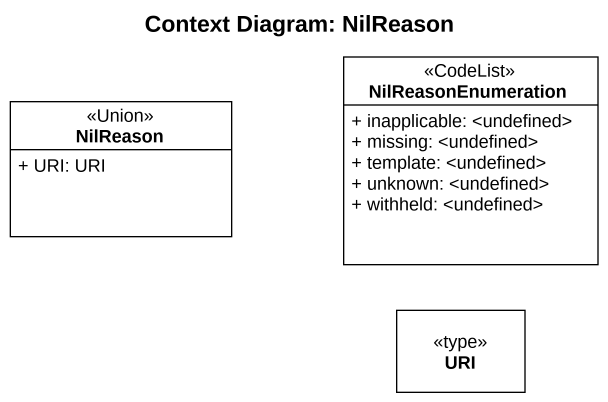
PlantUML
@startuml
title Context Diagram: NilReason
hide circle
hide empty members
skinparam classAttributeIconSize 0
class NilReason <<Union>> {
  + URI: URI
}
class NilReasonEnumeration <<CodeList>> {
  + inapplicable: <undefined>
  + missing: <undefined>
  + template: <undefined>
  + unknown: <undefined>
  + withheld: <undefined>
}
class URI <<type>>
@enduml
